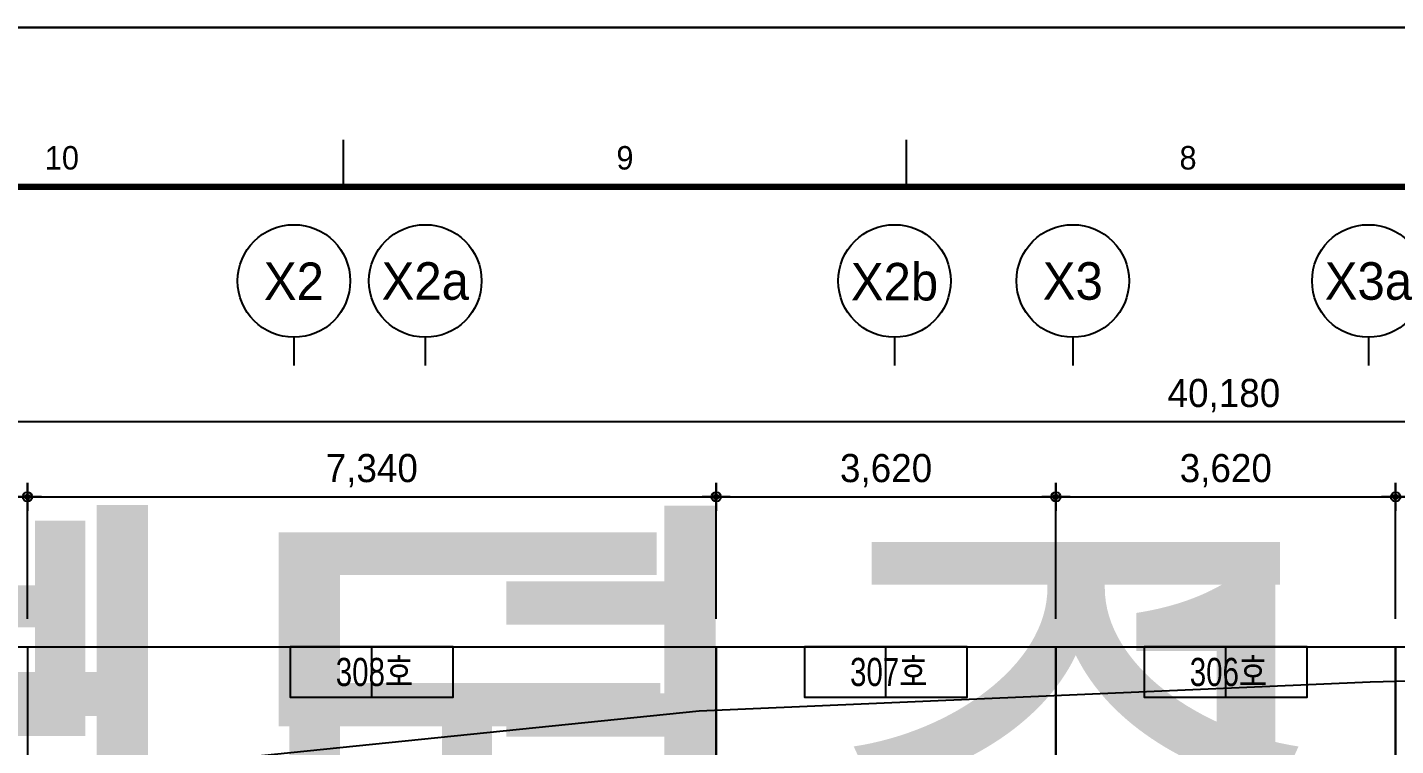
# Model space of a CAD drawing. Header units: millimetres. Extents: x 0 to 1390178, y 0 to 110113.
# Drawn here: x 698632 to 713212, y 51745 to 59400 of the extents above; entities that cross this region are included whole.
import ezdxf
from ezdxf.enums import TextEntityAlignment as Align
from ezdxf.xclip import XClip

# ---------------------------------------------------------------- set-up
doc = ezdxf.new("R2018")
doc.units = ezdxf.units.MM
doc.header["$LTSCALE"] = 100
doc.header["$XCLIPFRAME"] = 0
doc.linetypes.add('X - 단위세대 확장형$0$CEN', pattern=[62, 60, -1, 0, -1])
doc.linetypes.add('X - 평면도$0$CEN', pattern=[62, 60, -1, 0, -1])
doc.layers.get('DEFPOINTS').update_dxf_attribs({"color": 145})
for name, color, linetype in [('AA-XXXX-DIMS', 7, 'Continuous'), ('AA-XXXX-TEXT', 3, 'Continuous'), ('DIM', 7, 'Continuous'), ('SYM', 7, 'Continuous'), ('X - SHEET$0$AA-BORD-FORM', 7, 'Continuous'), ('X - SHEET$0$AA-BORD-TEXT', 3, 'Continuous'), ('X - 단위세대 확장형$0$AA-XXXX-CNTL', 1, 'X - 단위세대 확장형$0$CEN'), ('X - 평면도$0$AA-XXXX-CNTL', 1, 'X - 평면도$0$CEN')]:
    doc.layers.add(name, color=color, linetype=linetype)
doc.layers.add('DEFPOINT', color=163, linetype='Continuous', plot=False)
doc.layers.add('X - 평면도$0$DEFPOINT', color=163, linetype='Continuous', plot=False)
doc.styles.add('HAUD01', font='Dotum.ttf')
doc.styles.get("Standard").update_dxf_attribs({"font": 'Dotum.ttf'})
doc.styles.add('X - SHEET$0$HAUD01', font='Dotum.ttf')
doc.dimstyles.new('HAUD-100', dxfattribs={"dimscale": 100, "dimtxt": 3, "dimasz": 1, "dimexe": 0, "dimexo": 3, "dimgap": 1, "dimtad": 1, "dimdec": 0, "dimdsep": 46, "dimlunit": 6, "dimtxsty": 'HAUD01', "dimblk": 'DIMDOT', "dimcen": 2.5, "dimdle": 1.5, "dimclrd": 7, "dimclre": 7, "dimclrt": 3, "dimadec": 0, "dimazin": 0, "dimtfac": 1, "dimtdec": 0, "dimtix": 1, "dimtmove": 2, "dimatfit": 3, "dimfxl": 1, "dimtvp": 1, "dimtolj": 1, "dimtzin": 0, "dimarcsym": 0})

# ---------------------------------------------------------------- blocks, each defined once
blk = doc.blocks.new('X - SHEET$0$HAUDsheetV')
at = {"layer": 'X - SHEET$0$AA-BORD-FORM', "color": 2}
for p, q in [((301, 577), (301, 582)), ((361, 577), (361, 582))]:
    blk.add_line(p, q, dxfattribs=at)
at = {"layer": 'X - SHEET$0$AA-BORD-FORM', "color": 1}
blk.add_lwpolyline([(1, 0), (841, 0), (841, 594), (1, 594)], close=True, dxfattribs=at)
at = {"layer": 'X - SHEET$0$AA-BORD-FORM', "color": 2, "const_width": 0.682}
blk.add_lwpolyline([(21, 17), (21, 577), (821, 577), (821, 17)], close=True, dxfattribs=at)
at = {"layer": 'X - SHEET$0$AA-BORD-TEXT', "color": 7, "style": 'X - SHEET$0$HAUD01'}
for s, p in [('10', (271, 580.1)), ('9', (331, 580.1)), ('8', (391, 580.1))]:
    blk.add_text(s, height=2.5, dxfattribs=at).set_placement(p, align=Align.MIDDLE_CENTER)
at = {"layer": 'X - SHEET$0$AA-BORD-TEXT', "color": 3, "style": 'X - SHEET$0$HAUD01'}
for tag, p in [('PJCode', (786, 567.94)), ('작성자', (786.11, 194.82)), ('검토자', (786.11, 181.82)), ('최종검토자', (786.11, 168.82)), ('승인자', (786.11, 155.82)), ('일자', (786.83, 144.02)), ('개정번호', (812, 65.92))]:
    blk.add_attdef(tag, text='', height=3, dxfattribs=at).set_placement(p, align=Align.MIDDLE_CENTER)
at = {"layer": 'X - SHEET$0$AA-BORD-TEXT', "color": 3, "lineweight": 30, "flags": 104}
blk.add_attdef('PJTitle', text='', height=4, dxfattribs=at).set_placement((787.25, 536.62), align=Align.MIDDLE_CENTER)
blk = doc.blocks.new('X - SHEET')
ref = blk.add_blockref('X - SHEET$0$HAUDsheetV', (-100, 0), dxfattribs=dict(xscale=100, yscale=100, zscale=100))
lines = blk.add_mtext('중랑구 상봉동 116-49번지 일원 2030 청년주택 \\P신축공사', dxfattribs={"layer": 'X - SHEET$0$AA-BORD-TEXT', "color": 3, "insert": (78625, 53662), "char_height": 5056.52, "attachment_point": 1})
ref.add_attrib('PJTitle', '', (78625, 53662), dxfattribs={"flags": 104}).embed_mtext(lines)
blk = doc.blocks.new('DIMDOT')
at = {"layer": 'AA-XXXX-DIMS'}
for p, q in [((0, -1.5), (0, 1.5)), ((-1.5, 0), (1.5, 0))]:
    blk.add_line(p, q, dxfattribs=at)
for radius in [0.5, 0.25]:
    blk.add_circle((0, 0), radius, dxfattribs=at)
blk = doc.blocks.new('*D310')
at = {"color": 7, "lineweight": -2, "transparency": 16777216}
for p, q in [((-36757, 35787), (-36757, 37087)), ((-36657, 37087), (-29517, 37087)), ((-29417, 35787), (-29417, 37087))]:
    blk.add_line(p, q, dxfattribs=at)
at = {"layer": 'DEFPOINTS', "color": 0, "transparency": 16777216}
for p in [(-29417, 37087), (-36757, 35487), (-29417, 35487)]:
    blk.add_point(p, dxfattribs=at)
at = {"color": 7, "lineweight": -2, "transparency": 16777216, "xscale": 100, "yscale": 100, "zscale": 100, "rotation": 180}
blk.add_blockref('DIMDOT', (-36757, 37087), dxfattribs=at)
at = {"color": 7, "lineweight": -2, "transparency": 16777216, "xscale": 100, "yscale": 100, "zscale": 100}
blk.add_blockref('DIMDOT', (-29417, 37087), dxfattribs=at)
at = {"color": 3, "transparency": 16777216, "insert": (-33087, 37366), "char_height": 300, "attachment_point": 5, "style": 'HAUD01'}
blk.add_mtext('\\A1;7,340', dxfattribs=at)
blk = doc.blocks.new('*D311')
at = {"color": 7, "lineweight": -2, "transparency": 16777216}
for p, q in [((-44097, 35787), (-44097, 37087)), ((-43997, 37087), (-36857, 37087)), ((-36757, 35787), (-36757, 37087))]:
    blk.add_line(p, q, dxfattribs=at)
at = {"layer": 'DEFPOINTS', "color": 0, "transparency": 16777216}
for p in [(-36757, 37087), (-44097, 35487), (-36757, 35487)]:
    blk.add_point(p, dxfattribs=at)
at = {"color": 7, "lineweight": -2, "transparency": 16777216, "xscale": 100, "yscale": 100, "zscale": 100, "rotation": 180}
blk.add_blockref('DIMDOT', (-44097, 37087), dxfattribs=at)
at = {"color": 7, "lineweight": -2, "transparency": 16777216, "xscale": 100, "yscale": 100, "zscale": 100}
blk.add_blockref('DIMDOT', (-36757, 37087), dxfattribs=at)
at = {"color": 3, "transparency": 16777216, "insert": (-40427, 37366), "char_height": 300, "attachment_point": 5, "style": 'HAUD01'}
blk.add_mtext('\\A1;7,340', dxfattribs=at)
blk = doc.blocks.new('*D312')
at = {"color": 7, "lineweight": -2, "transparency": 16777216}
for p, q in [((-44097, 35787), (-44097, 37887)), ((-4017, 37887), (-43997, 37887)), ((-3917, 35787), (-3917, 37887))]:
    blk.add_line(p, q, dxfattribs=at)
at = {"layer": 'DEFPOINTS', "color": 0, "transparency": 16777216}
for p in [(-44097, 37887), (-44097, 35487, 0), (-3917, 35487, 0)]:
    blk.add_point(p, dxfattribs=at)
at = {"color": 7, "lineweight": -2, "transparency": 16777216, "xscale": 100, "yscale": 100, "zscale": 100, "rotation": 180}
blk.add_blockref('DIMDOT', (-44097, 37887), dxfattribs=at)
at = {"color": 7, "lineweight": -2, "transparency": 16777216, "xscale": 100, "yscale": 100, "zscale": 100}
blk.add_blockref('DIMDOT', (-3917, 37887), dxfattribs=at)
at = {"color": 3, "transparency": 16777216, "insert": (-24007, 38166), "char_height": 300, "attachment_point": 5, "style": 'HAUD01'}
blk.add_mtext('\\A1;40,180', dxfattribs=at)
blk = doc.blocks.new('*D313')
at = {"color": 7, "lineweight": -2, "transparency": 16777216}
for p, q in [((-29417, 35787), (-29417, 37087)), ((-29317, 37087), (-25897, 37087)), ((-25797, 35787), (-25797, 37087))]:
    blk.add_line(p, q, dxfattribs=at)
at = {"layer": 'DEFPOINTS', "color": 0, "transparency": 16777216}
for p in [(-25797, 37087), (-29417, 35487), (-25797, 35487)]:
    blk.add_point(p, dxfattribs=at)
at = {"color": 7, "lineweight": -2, "transparency": 16777216, "xscale": 100, "yscale": 100, "zscale": 100, "rotation": 180}
blk.add_blockref('DIMDOT', (-29417, 37087), dxfattribs=at)
at = {"color": 7, "lineweight": -2, "transparency": 16777216, "xscale": 100, "yscale": 100, "zscale": 100}
blk.add_blockref('DIMDOT', (-25797, 37087), dxfattribs=at)
at = {"color": 3, "transparency": 16777216, "insert": (-27607, 37366), "char_height": 300, "attachment_point": 5, "style": 'HAUD01'}
blk.add_mtext('\\A1;3,620', dxfattribs=at)
blk = doc.blocks.new('*D314')
at = {"color": 7, "lineweight": -2, "transparency": 16777216}
for p, q in [((-25797, 35787), (-25797, 37087)), ((-25697, 37087), (-22277, 37087)), ((-22177, 35787), (-22177, 37087))]:
    blk.add_line(p, q, dxfattribs=at)
at = {"layer": 'DEFPOINTS', "color": 0, "transparency": 16777216}
for p in [(-22177, 37087), (-25797, 35487), (-22177, 35487)]:
    blk.add_point(p, dxfattribs=at)
at = {"color": 7, "lineweight": -2, "transparency": 16777216, "xscale": 100, "yscale": 100, "zscale": 100, "rotation": 180}
blk.add_blockref('DIMDOT', (-25797, 37087), dxfattribs=at)
at = {"color": 7, "lineweight": -2, "transparency": 16777216, "xscale": 100, "yscale": 100, "zscale": 100}
blk.add_blockref('DIMDOT', (-22177, 37087), dxfattribs=at)
at = {"color": 3, "transparency": 16777216, "insert": (-23987, 37366), "char_height": 300, "attachment_point": 5, "style": 'HAUD01'}
blk.add_mtext('\\A1;3,620', dxfattribs=at)
blk = doc.blocks.new('*D315')
at = {"color": 7, "lineweight": -2, "transparency": 16777216}
for p, q in [((-22177, 35787), (-22177, 37087)), ((-22077, 37087), (-18657, 37087)), ((-18557, 35787), (-18557, 37087))]:
    blk.add_line(p, q, dxfattribs=at)
at = {"layer": 'DEFPOINTS', "color": 0, "transparency": 16777216}
for p in [(-18557, 37087), (-22177, 35487), (-18557, 35487)]:
    blk.add_point(p, dxfattribs=at)
at = {"color": 7, "lineweight": -2, "transparency": 16777216, "xscale": 100, "yscale": 100, "zscale": 100, "rotation": 180}
blk.add_blockref('DIMDOT', (-22177, 37087), dxfattribs=at)
at = {"color": 7, "lineweight": -2, "transparency": 16777216, "xscale": 100, "yscale": 100, "zscale": 100}
blk.add_blockref('DIMDOT', (-18557, 37087), dxfattribs=at)
at = {"color": 3, "transparency": 16777216, "insert": (-20367, 37366), "char_height": 300, "attachment_point": 5, "style": 'HAUD01'}
blk.add_mtext('\\A1;3,620', dxfattribs=at)
blk = doc.blocks.new('X - 단위세대 확장형', base_point=(-475, -287))
at = {"layer": 'DEFPOINTS'}
blk.add_lwpolyline([(88214, 68690), (27286, 68690), (27286, 22495), (88214, 22495)], close=True, dxfattribs=at)
at = {"layer": 'X - 단위세대 확장형$0$AA-XXXX-CNTL'}
for p, q in [((53222, 64956), (53222, 68690)), ((56842, 64956), (56842, 68690)), ((60462, 64956), (60462, 68690))]:
    blk.add_line(p, q, dxfattribs=at)
blk = doc.blocks.new('A$C5f2f6d51')
at = {"layer": 'DEFPOINT'}
for p, q in [((-76449, 68156), (-76449, 68690)), ((-70969, 68156), (-70969, 68690)), ((-67349, 68156), (-67349, 68690))]:
    blk.add_line(p, q, dxfattribs=at)
at = {"layer": 'SYM'}
for points in [[(-75582, 68690), (-77316, 68690), (-77316, 68156), (-75582, 68156)], [(-70102, 68690), (-71836, 68690), (-71836, 68156), (-70102, 68156)], [(-66482, 68690), (-68216, 68690), (-68216, 68156), (-66482, 68156)]]:
    blk.add_lwpolyline(points, close=True, dxfattribs=at)
at = {"layer": 'AA-XXXX-TEXT', "style": 'HAUD01', "width": 0.8}
for s, p in [('308호', (-76419, 68423)), ('307호', (-70939, 68423)), ('306호', (-67319, 68423))]:
    blk.add_text(s, height=300, dxfattribs=at).set_placement(p, align=Align.MIDDLE_CENTER)
blk = doc.blocks.new('X - 평면도$0$A$C9949ff83')
at = {"layer": 'DEFPOINTS'}
for points in [[(0, 59400), (84000, 59400), (84000, 0), (0, 0)], [(2000, 1700), (75000, 1700), (75000, 57700), (2000, 57700)]]:
    blk.add_lwpolyline(points, close=True, dxfattribs=at)
blk = doc.blocks.new('X - 평면도', base_point=(-475.4, -286.7))
at = {"layer": 'DEFPOINTS'}
blk.add_lwpolyline([(1035286.2, 68689.6), (1096213.6, 68689.6), (1096213.6, 22495.2), (1035286.2, 22495.2)], close=True, dxfattribs=at)
at = {"layer": 'X - 평면도$0$AA-XXXX-CNTL'}
for p, q in [((1053882, 68689.6), (1053882, 56493.1)), ((1061222, 68689.6), (1061222, 56493.1)), ((1064842, 68689.6), (1064842, 56493.1)), ((1068462, 68689.6), (1068462, 56493.1))]:
    blk.add_line(p, q, dxfattribs=at)
at = {"layer": 'X - 평면도$0$DEFPOINT'}
blk.add_lwpolyline([(1090640.5, 68365.6), (1073472.6, 68450.8), (1068191.2, 68315.3), (1061042.1, 68006.8), (1042833.1, 66148.4), (1042521.2, 57737.5), (1042473, 49209.6), (1041931.7, 42085), (1040804.5, 24415.6), (1040582.9, 17927.4), (1051789, 17869.8), (1052018.4, 24614.7), (1070441.5, 24941.8), (1069930.2, 30624.5), (1090639.2, 33202.2)], close=True, dxfattribs=at)
blk.add_blockref('X - 평면도$0$A$C9949ff83', (1027249.9, 15892.4))
blk = doc.blocks.new('고층부 치수')
at = {"layer": 'DIM'}
for p, q in [((-33917.2, 38787.4, 0), (-33917.2, 38487.4, 0)), ((-32517.2, 38787.4), (-32517.2, 38487.4)), ((-27517.2, 38787.4), (-27517.2, 38487.4)), ((-25617.2, 38787.4, 0), (-25617.2, 38487.4, 0)), ((-22467.2, 38787.4), (-22467.2, 38487.4))]:
    blk.add_line(p, q, dxfattribs=at)
for centre in [(-33917.2, 39387.4, 0), (-32517.2, 39387.4), (-27517.2, 39387.4), (-25617.2, 39387.4, 0), (-22467.2, 39387.4)]:
    blk.add_circle(centre, 600, dxfattribs=at)
at = {"layer": 'DIM', "style": 'HAUD01'}
for s, p in [('X2', (-33917.2, 39387.4, 0)), ('X2a', (-32517.2, 39387.4)), ('X2b', (-27517.2, 39387.4)), ('X3', (-25617.2, 39387.4, 0)), ('X3a', (-22467.2, 39387.4))]:
    blk.add_text(s, height=400, dxfattribs=at).set_placement(p, align=Align.MIDDLE)
dim = blk.add_linear_dim(base=(-44097.2, 37887.4, 0), p1=(-3917.2, 35487.4, 0), p2=(-44097.2, 35487.4, 0), dimstyle='HAUD-100')
dim.commit()
dim.dimension.update_dxf_attribs({"geometry": '*D312', "text_midpoint": (-24007.2, 38166.5, 0)})
for base, p1, p2, picture, middle in [((-36757.2, 37087.4, 0), (-44097.2, 35487.4, 0), (-36757.2, 35487.4, 0), '*D311', (-40427.2, 37366.5, 0)), ((-29417.2, 37087.4, 0), (-36757.2, 35487.4, 0), (-29417.2, 35487.4, 0), '*D310', (-33087.2, 37366.5, 0)), ((-25797.2, 37087.4, 0), (-29417.2, 35487.4, 0), (-25797.2, 35487.4, 0), '*D313', (-27607.2, 37366.5, 0)), ((-22177.2, 37087.4, 0), (-25797.2, 35487.4, 0), (-22177.2, 35487.4, 0), '*D314', (-23987.2, 37366.5, 0)), ((-18557.2, 37087.4, 0), (-22177.2, 35487.4, 0), (-18557.2, 35487.4, 0), '*D315', (-20367.2, 37366.5, 0))]:
    dim = blk.add_linear_dim(base=base, p1=p1, p2=p2, angle=180, dimstyle='HAUD-100')
    dim.commit()
    dim.dimension.update_dxf_attribs({"geometry": picture, "text_midpoint": middle})

msp = doc.modelspace()

# ---------------------------------------------------------------- block references
at = {"layer": 'SYM'}
ref = msp.add_blockref('X - 단위세대 확장형', (652274.7, -16179.1), dxfattribs=at)
XClip(ref).set_block_clipping_path([(27286.2339647645, 22495.2025850526), (88213.6007378809, 68689.6277392105)])

# ---------------------------------------------------------------- next in the draw order: block references
msp.add_blockref('X - SHEET', (672000, 0))

# ---------------------------------------------------------------- next in the draw order: block references
ref = msp.add_blockref('X - 평면도', (-355725.3, -16179.1))
XClip(ref).set_block_clipping_path([(1027249.9161542748, 15892.4151621381), (1111249.9161542747, 75292.4151621381)])

# ---------------------------------------------------------------- next in the draw order: block references
for name, p in [('X - SHEET', (504000, 0)), ('X - SHEET', (588000, 0)), ('고층부 치수', (735389.3, 17309.8))]:
    msp.add_blockref(name, p)
msp.add_blockref('A$C5f2f6d51', (778750.1, -15892.4), dxfattribs=at)

doc.saveas('drawing.dxf')
